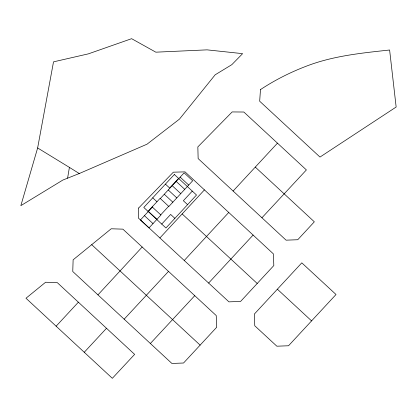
<?xml version="1.0" encoding="UTF-8"?>
<svg xmlns="http://www.w3.org/2000/svg" width="417" height="417" viewBox="0 0 417 417"><rect width="100%" height="100%" fill="white"/><g stroke="black" fill="none" stroke-linecap="round" stroke-linejoin="round"><path stroke-width="0.63" d="M67.59 178.184L69.41 167.394L37.639 147.957L53.512 61.852L88.399 53.85L131.621 38.687L155.833 52.177L207.061 49.858L242.611 53.652L231.826 64.666L215.156 74.81L179.477 119.111L147.039 144.183L79.266 173.535L62.868 180.05L20.85 205.654L37.639 147.957M97.948 294.876L72.756 271.503L73.126 259.827L111.214 228.777L122.885 229.152L216.241 315.57L216.704 327.246L183.548 363.014L171.898 363.457L97.948 294.876L142.176 247.01M148.025 211.372L160.102 198.346L168.869 206.472L192.68 180.785L184.116 172.852L160.31 198.539M178.585 178.403L169.656 188.036L165.429 184.121M152.372 207.103L140.466 219.947L149.031 227.88L160.936 215.036L152.163 206.91M56.128 326.193L78.38 302.189L57.275 282.617L45.599 282.246L25.984 298.244L112.335 378.313L134.634 354.377L78.38 302.189M160.727 214.844L168.661 206.279M161.728 224.07L170.657 214.437L174.879 218.352M192.284 191.101L183.355 200.733L187.577 204.653M159.899 237.951L204.424 189.902M233.124 191.038L277.461 143.151M84.265 352.271L106.497 328.294M124.172 319.182L168.51 271.389M184.251 260.484L228.756 212.456M261.933 217.778L306.391 169.933L243.841 112.027L232.165 111.933L197.84 146.909L198.143 158.585L286.078 240.171L297.754 239.728L314.335 221.813L255.303 167.108M150.37 343.493L194.76 295.674M208.625 283.06L253.109 235.058M277.368 289.205L254.323 314.1L254.766 325.776L276.857 346.204L288.533 345.761L336.024 294.506L301.793 262.846L277.368 289.205L311.577 320.892M69.41 167.394L79.266 173.535M182.151 213.926L257.216 283.487M200.129 345.13L91.714 244.675M180.149 177.131L188.713 185.07M176.183 181.411L184.741 189.349M172.211 185.695L180.775 193.629M168.244 189.975L176.808 197.913M164.277 194.259L172.841 202.193M152.731 197.82L156.954 201.739M148.405 211.383L156.964 219.316M144.433 215.662L152.997 223.601M138.663 207.994L138.345 218.008L228.943 301.861L240.614 301.413L273.818 265.556L273.375 253.88L185.028 171.877L173.347 172.179L138.663 207.994M260.489 89.587L259.671 101.216L319.985 157.068L396.15 107.028L389.614 50.009C361.94 53.001 333.84 55.8 307.605 65.698C291.082 71.906 275.215 79.845 260.489 89.587M174.358 174.488L143.802 207.458L165.95 227.984L196.506 195.015L174.358 174.488"/></g></svg>
